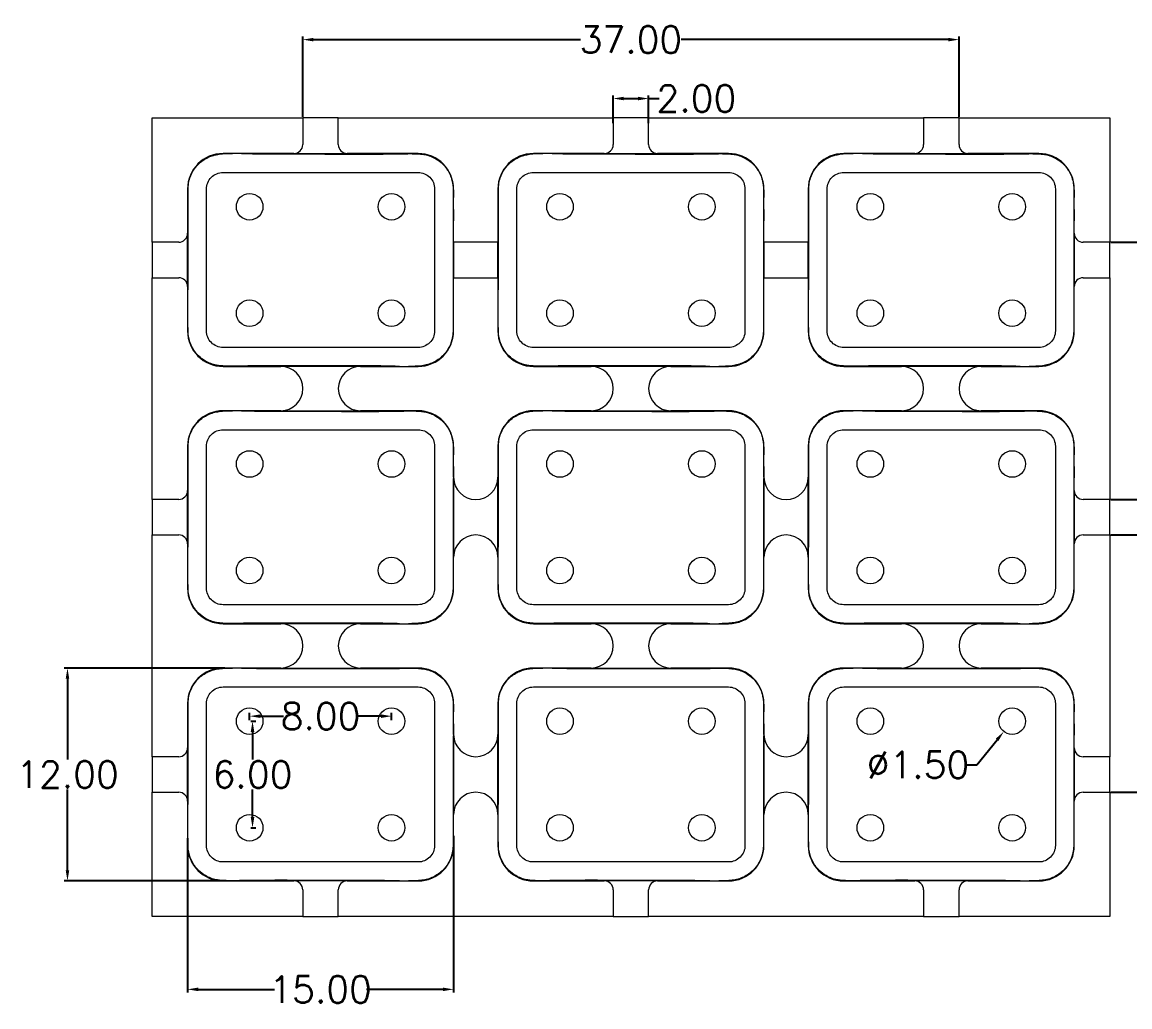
# Model space of a CAD drawing. Header units: inches. Extents: x 1430 to 4816, y 541 to 1061.
# Drawn here: x 4712.9 to 4775.4, y 673.7 to 729.2 of the extents above; entities that cross this region are included whole.
import ezdxf

# ---------------------------------------------------------------- set-up
doc = ezdxf.new("R2010")
doc.units = ezdxf.units.IN
doc.styles.get("Standard").update_dxf_attribs({"font": 'txt', "bigfont": 'gbcbig.shx'})
doc.dimstyles.new('2', dxfattribs={"dimtxt": 1.5, "dimasz": 0.6, "dimexe": 0.18, "dimexo": 0.0625, "dimgap": 0.09, "dimtad": 0, "dimtih": 1, "dimtoh": 1, "dimzin": 0, "dimdsep": 46, "dimtxsty": 'Standard', "dimcen": 0, "dimadec": 0, "dimazin": 2, "dimtfac": 1, "dimtofl": 0, "dimtmove": 0, "dimatfit": 3, "dimfxl": 1, "dimtolj": 1, "dimtzin": 0, "dimarcsym": 0})

# ---------------------------------------------------------------- blocks, each defined once
blk = doc.blocks.new('*D140')
at = {"color": 0, "lineweight": -2}
for p, q in [((4725.76, 689.862), (4725.76, 690.267)), ((4733.76, 689.862), (4733.76, 690.267)), ((4726.36, 690.087), (4727.67, 690.087)), ((4733.16, 690.087), (4731.85, 690.087))]:
    blk.add_line(p, q, dxfattribs=at)
at = {"color": 0}
for points in [[(4726.36, 690.187), (4726.36, 689.987), (4725.76, 690.087)], [(4733.16, 690.187), (4733.16, 689.987), (4733.76, 690.087)]]:
    blk.add_solid(points, dxfattribs=at)
at = {"layer": 'Defpoints', "color": 0}
for p in [(4725.76, 689.8), (4733.76, 690.087), (4733.76, 689.8)]:
    blk.add_point(p, dxfattribs=at)
at = {"color": 0, "insert": (4729.76, 690.087), "char_height": 1.5, "attachment_point": 5}
blk.add_mtext('\\A1;8.00', dxfattribs=at)
blk = doc.blocks.new('*D141')
at = {"color": 0, "lineweight": -2}
for p, q in [((4725.823, 689.8), (4726.103, 689.8)), ((4725.923, 689.2), (4725.923, 687.64)), ((4725.923, 684.4), (4725.923, 685.96)), ((4725.823, 683.8), (4726.103, 683.8))]:
    blk.add_line(p, q, dxfattribs=at)
at = {"color": 0}
for points in [[(4725.823, 689.2), (4726.023, 689.2), (4725.923, 689.8)], [(4725.823, 684.4), (4726.023, 684.4), (4725.923, 683.8)]]:
    blk.add_solid(points, dxfattribs=at)
at = {"layer": 'Defpoints', "color": 0}
for p in [(4725.76, 689.8), (4725.76, 683.8), (4725.923, 683.8)]:
    blk.add_point(p, dxfattribs=at)
at = {"color": 0, "insert": (4725.923, 686.8), "char_height": 1.5, "attachment_point": 5}
blk.add_mtext('\\A1;6.00', dxfattribs=at)
blk = doc.blocks.new('*D142')
at = {"color": 0, "lineweight": -2}
for p, q in [((4737.26, 683.342), (4737.26, 674.509)), ((4722.26, 683.215), (4722.26, 674.509)), ((4722.86, 674.689), (4727.17, 674.689)), ((4736.66, 674.689), (4732.35, 674.689))]:
    blk.add_line(p, q, dxfattribs=at)
at = {"color": 0}
for points in [[(4722.86, 674.789), (4722.86, 674.589), (4722.26, 674.689)], [(4736.66, 674.789), (4736.66, 674.589), (4737.26, 674.689)]]:
    blk.add_solid(points, dxfattribs=at)
at = {"layer": 'Defpoints', "color": 0}
for p in [(4737.26, 683.405), (4722.26, 683.278), (4737.26, 674.689)]:
    blk.add_point(p, dxfattribs=at)
at = {"color": 0, "insert": (4729.76, 674.689), "char_height": 1.5, "attachment_point": 5}
blk.add_mtext('\\A1;15.00', dxfattribs=at)
blk = doc.blocks.new('*D143')
at = {"color": 0, "lineweight": -2}
for p, q in [((4724.366, 692.8), (4715.308, 692.8)), ((4715.488, 692.2), (4715.488, 687.64)), ((4715.488, 681.4), (4715.488, 685.96)), ((4724.445, 680.8), (4715.308, 680.8))]:
    blk.add_line(p, q, dxfattribs=at)
at = {"color": 0}
for points in [[(4715.388, 692.2), (4715.588, 692.2), (4715.488, 692.8)], [(4715.388, 681.4), (4715.588, 681.4), (4715.488, 680.8)]]:
    blk.add_solid(points, dxfattribs=at)
at = {"layer": 'Defpoints', "color": 0}
for p in [(4715.488, 692.8), (4724.428, 692.8), (4724.508, 680.8)]:
    blk.add_point(p, dxfattribs=at)
at = {"color": 0, "insert": (4715.488, 686.8), "char_height": 1.5, "attachment_point": 5}
blk.add_mtext('\\A1;12.00', dxfattribs=at)
blk = doc.blocks.new('*D144')
at = {"color": 0, "lineweight": -2}
for p, q in [((4766.763, 687.346), (4767.908, 688.753)), ((4766.163, 687.346), (4766.763, 687.346))]:
    blk.add_line(p, q, dxfattribs=at)
at = {"color": 0}
blk.add_solid([(4767.831, 688.816), (4767.986, 688.69), (4768.287, 689.218)], dxfattribs=at)
at = {"layer": 'Defpoints', "color": 0}
for p in [(4769.234, 690.382), (4768.287, 689.218)]:
    blk.add_point(p, dxfattribs=at)
at = {"color": 0, "insert": (4763.448, 687.346), "char_height": 1.5, "attachment_point": 5}
blk.add_mtext('\\A1;∅1.50', dxfattribs=at)
blk = doc.blocks.new('*D145')
at = {"color": 0, "lineweight": -2}
for p, q in [((4728.76, 723.862), (4728.76, 728.397)), ((4765.76, 723.862), (4765.76, 728.397)), ((4729.36, 728.217), (4744.42, 728.217)), ((4765.16, 728.217), (4750.1, 728.217))]:
    blk.add_line(p, q, dxfattribs=at)
at = {"color": 0}
for points in [[(4729.36, 728.317), (4729.36, 728.117), (4728.76, 728.217)], [(4765.16, 728.317), (4765.16, 728.117), (4765.76, 728.217)]]:
    blk.add_solid(points, dxfattribs=at)
at = {"layer": 'Defpoints', "color": 0}
for p in [(4765.76, 728.217), (4728.76, 723.8), (4765.76, 723.8)]:
    blk.add_point(p, dxfattribs=at)
at = {"color": 0, "insert": (4747.26, 728.217), "char_height": 1.5, "attachment_point": 5}
blk.add_mtext('\\A1;37.00', dxfattribs=at)
blk = doc.blocks.new('*D146')
at = {"color": 0, "lineweight": -2}
for p, q in [((4746.26, 723.502), (4746.26, 725.077)), ((4746.86, 724.897), (4747.66, 724.897)), ((4748.26, 723.502), (4748.26, 725.077)), ((4748.26, 724.897), (4748.86, 724.897))]:
    blk.add_line(p, q, dxfattribs=at)
at = {"color": 0}
for points in [[(4746.86, 724.997), (4746.86, 724.797), (4746.26, 724.897)], [(4747.66, 724.997), (4747.66, 724.797), (4748.26, 724.897)]]:
    blk.add_solid(points, dxfattribs=at)
at = {"layer": 'Defpoints', "color": 0}
for p in [(4748.26, 724.897), (4746.26, 723.44), (4748.26, 723.44)]:
    blk.add_point(p, dxfattribs=at)
at = {"color": 0, "insert": (4750.95, 724.897), "char_height": 1.5, "attachment_point": 5}
blk.add_mtext('\\A1;2.00', dxfattribs=at)
blk = doc.blocks.new('*D147')
at = {"color": 0, "lineweight": -2}
for p, q in [((4774.323, 716.8), (4788.989, 716.8)), ((4788.809, 716.2), (4788.809, 702.14)), ((4788.809, 686.4), (4788.809, 700.46)), ((4774.323, 685.8), (4788.989, 685.8))]:
    blk.add_line(p, q, dxfattribs=at)
at = {"color": 0}
for points in [[(4788.709, 716.2), (4788.909, 716.2), (4788.809, 716.8)], [(4788.709, 686.4), (4788.909, 686.4), (4788.809, 685.8)]]:
    blk.add_solid(points, dxfattribs=at)
at = {"layer": 'Defpoints', "color": 0}
for p in [(4774.26, 716.8), (4774.26, 685.8), (4788.809, 685.8)]:
    blk.add_point(p, dxfattribs=at)
at = {"color": 0, "insert": (4788.809, 701.3), "char_height": 1.5, "attachment_point": 5}
blk.add_mtext('\\A1;31.00', dxfattribs=at)
blk = doc.blocks.new('*D148')
at = {"color": 0, "lineweight": -2}
for p, q in [((4777.109, 702.3), (4777.109, 704.07)), ((4777.109, 704.07), (4777.709, 704.07)), ((4774.323, 702.3), (4777.289, 702.3)), ((4777.109, 700.9), (4777.109, 701.7)), ((4774.323, 700.3), (4777.289, 700.3))]:
    blk.add_line(p, q, dxfattribs=at)
at = {"color": 0}
for points in [[(4777.009, 701.7), (4777.209, 701.7), (4777.109, 702.3)], [(4777.009, 700.9), (4777.209, 700.9), (4777.109, 700.3)]]:
    blk.add_solid(points, dxfattribs=at)
at = {"layer": 'Defpoints', "color": 0}
for p in [(4774.26, 702.3), (4777.109, 702.3), (4774.26, 700.3)]:
    blk.add_point(p, dxfattribs=at)
at = {"color": 0, "insert": (4779.799, 704.07), "char_height": 1.5, "attachment_point": 5}
blk.add_mtext('\\A1;2.00', dxfattribs=at)

msp = doc.modelspace()

# ---------------------------------------------------------------- linework, layer by layer
at = {"color": 7, "linetype": 'Continuous', "lineweight": 15}
for p, q in [((4720.26, 716.8), (4720.26, 723.8)), ((4720.26, 723.8), (4728.76, 723.8)), ((4728.76, 723.8), (4728.76, 722.3)), ((4730.76, 723.8), (4728.76, 723.8)), ((4730.76, 722.3), (4730.76, 723.8)), ((4730.76, 723.8), (4746.26, 723.8)), ((4746.26, 723.8), (4746.26, 722.3)), ((4748.26, 723.8), (4746.26, 723.8)), ((4748.26, 722.3), (4748.26, 723.8)), ((4748.26, 723.8), (4763.76, 723.8)), ((4763.76, 723.8), (4763.76, 722.3)), ((4765.76, 723.8), (4763.76, 723.8)), ((4765.76, 722.3), (4765.76, 723.8)), ((4765.76, 723.8), (4774.26, 723.8)), ((4774.26, 723.8), (4774.26, 716.8)), ((4728.26, 721.8), (4724.26, 721.8)), ((4728.26, 721.8), (4731.26, 721.8)), ((4735.26, 721.8), (4731.26, 721.8)), ((4745.76, 721.8), (4741.76, 721.8)), ((4745.76, 721.8), (4748.76, 721.8)), ((4752.76, 721.8), (4748.76, 721.8)), ((4763.26, 721.8), (4759.26, 721.8)), ((4763.26, 721.8), (4766.26, 721.8)), ((4770.26, 721.8), (4766.26, 721.8)), ((4724.26, 720.732), (4735.26, 720.732)), ((4741.76, 720.732), (4752.76, 720.732)), ((4759.26, 720.732), (4770.26, 720.732)), ((4722.26, 719.8), (4722.26, 717.3)), ((4723.328, 711.8), (4723.328, 719.8)), ((4736.192, 719.8), (4736.192, 711.8)), ((4737.26, 716.8), (4737.26, 719.8)), ((4739.76, 719.8), (4739.76, 716.8)), ((4740.828, 711.8), (4740.828, 719.8)), ((4753.692, 719.8), (4753.692, 711.8)), ((4754.76, 716.8), (4754.76, 719.8)), ((4757.26, 719.8), (4757.26, 716.8)), ((4758.328, 711.8), (4758.328, 719.8)), ((4771.192, 719.8), (4771.192, 711.8)), ((4772.26, 717.3), (4772.26, 719.8)), ((4722.26, 714.3), (4722.26, 717.3)), ((4772.26, 717.3), (4772.26, 714.3)), ((4721.76, 716.8), (4720.26, 716.8)), ((4720.26, 716.8), (4720.26, 714.8)), ((4739.76, 716.8), (4737.26, 716.8)), ((4737.26, 716.8), (4737.26, 714.8)), ((4739.76, 714.8), (4739.76, 716.8)), ((4757.26, 716.8), (4754.76, 716.8)), ((4754.76, 716.8), (4754.76, 714.8)), ((4757.26, 714.8), (4757.26, 716.8)), ((4774.26, 716.8), (4772.76, 716.8)), ((4774.26, 714.8), (4774.26, 716.8)), ((4720.26, 702.3), (4720.26, 714.8)), ((4720.26, 714.8), (4721.76, 714.8)), ((4737.26, 711.8), (4737.26, 714.8)), ((4737.26, 714.8), (4739.76, 714.8)), ((4739.76, 714.8), (4739.76, 711.8)), ((4754.76, 711.8), (4754.76, 714.8)), ((4754.76, 714.8), (4757.26, 714.8)), ((4757.26, 714.8), (4757.26, 711.8)), ((4772.76, 714.8), (4774.26, 714.8)), ((4774.26, 714.8), (4774.26, 702.3)), ((4722.26, 714.3), (4722.26, 711.8)), ((4772.26, 711.8), (4772.26, 714.3)), ((4735.26, 710.868), (4724.26, 710.868)), ((4752.76, 710.868), (4741.76, 710.868)), ((4770.26, 710.868), (4759.26, 710.868)), ((4724.26, 709.8), (4727.51, 709.8)), ((4732.01, 709.8), (4727.51, 709.8)), ((4732.01, 709.8), (4735.26, 709.8)), ((4741.76, 709.8), (4745.01, 709.8)), ((4749.51, 709.8), (4745.01, 709.8)), ((4749.51, 709.8), (4752.76, 709.8)), ((4759.26, 709.8), (4762.51, 709.8)), ((4767.01, 709.8), (4762.51, 709.8)), ((4767.01, 709.8), (4770.26, 709.8)), ((4727.51, 707.3), (4724.26, 707.3)), ((4727.51, 707.3), (4732.01, 707.3)), ((4735.26, 707.3), (4732.01, 707.3)), ((4745.01, 707.3), (4741.76, 707.3)), ((4745.01, 707.3), (4749.51, 707.3)), ((4752.76, 707.3), (4749.51, 707.3)), ((4762.51, 707.3), (4759.26, 707.3)), ((4762.51, 707.3), (4767.01, 707.3)), ((4770.26, 707.3), (4767.01, 707.3)), ((4724.26, 706.232), (4735.26, 706.232)), ((4741.76, 706.232), (4752.76, 706.232)), ((4759.26, 706.232), (4770.26, 706.232)), ((4722.26, 705.3), (4722.26, 702.8)), ((4723.328, 697.3), (4723.328, 705.3)), ((4736.192, 705.3), (4736.192, 697.3)), ((4737.26, 703.55), (4737.26, 705.3)), ((4739.76, 705.3), (4739.76, 703.55)), ((4740.828, 697.3), (4740.828, 705.3)), ((4753.692, 705.3), (4753.692, 697.3)), ((4754.76, 703.55), (4754.76, 705.3)), ((4757.26, 705.3), (4757.26, 703.55)), ((4758.328, 697.3), (4758.328, 705.3)), ((4771.192, 705.3), (4771.192, 697.3)), ((4772.26, 702.8), (4772.26, 705.3)), ((4737.26, 703.55), (4737.26, 699.05)), ((4739.76, 699.05), (4739.76, 703.55)), ((4754.76, 703.55), (4754.76, 699.05)), ((4757.26, 699.05), (4757.26, 703.55)), ((4722.26, 699.8), (4722.26, 702.8)), ((4772.26, 702.8), (4772.26, 699.8)), ((4721.76, 702.3), (4720.26, 702.3)), ((4720.26, 702.3), (4720.26, 700.3)), ((4774.26, 702.3), (4772.76, 702.3)), ((4774.26, 700.3), (4774.26, 702.3)), ((4720.26, 687.8), (4720.26, 700.3)), ((4720.26, 700.3), (4721.76, 700.3)), ((4772.76, 700.3), (4774.26, 700.3)), ((4774.26, 700.3), (4774.26, 687.8)), ((4722.26, 699.8), (4722.26, 697.3)), ((4772.26, 697.3), (4772.26, 699.8)), ((4737.26, 697.3), (4737.26, 699.05)), ((4739.76, 699.05), (4739.76, 697.3)), ((4754.76, 697.3), (4754.76, 699.05)), ((4757.26, 699.05), (4757.26, 697.3)), ((4735.26, 696.368), (4724.26, 696.368)), ((4752.76, 696.368), (4741.76, 696.368)), ((4770.26, 696.368), (4759.26, 696.368)), ((4724.26, 695.3), (4727.51, 695.3)), ((4732.01, 695.3), (4727.51, 695.3)), ((4732.01, 695.3), (4735.26, 695.3)), ((4741.76, 695.3), (4745.01, 695.3)), ((4749.51, 695.3), (4745.01, 695.3)), ((4749.51, 695.3), (4752.76, 695.3)), ((4759.26, 695.3), (4762.51, 695.3)), ((4767.01, 695.3), (4762.51, 695.3)), ((4767.01, 695.3), (4770.26, 695.3)), ((4727.51, 692.8), (4724.26, 692.8)), ((4727.51, 692.8), (4732.01, 692.8)), ((4735.26, 692.8), (4732.01, 692.8)), ((4745.01, 692.8), (4741.76, 692.8)), ((4745.01, 692.8), (4749.51, 692.8)), ((4752.76, 692.8), (4749.51, 692.8)), ((4762.51, 692.8), (4759.26, 692.8)), ((4762.51, 692.8), (4767.01, 692.8)), ((4770.26, 692.8), (4767.01, 692.8)), ((4724.26, 691.732), (4735.26, 691.732)), ((4741.76, 691.732), (4752.76, 691.732)), ((4759.26, 691.732), (4770.26, 691.732)), ((4722.26, 690.8), (4722.26, 688.3)), ((4723.328, 682.8), (4723.328, 690.8)), ((4736.192, 690.8), (4736.192, 682.8)), ((4737.26, 689.05), (4737.26, 690.8)), ((4739.76, 690.8), (4739.76, 689.05)), ((4740.828, 682.8), (4740.828, 690.8)), ((4753.692, 690.8), (4753.692, 682.8)), ((4754.76, 689.05), (4754.76, 690.8)), ((4757.26, 690.8), (4757.26, 689.05)), ((4758.328, 682.8), (4758.328, 690.8)), ((4771.192, 690.8), (4771.192, 682.8)), ((4772.26, 688.3), (4772.26, 690.8)), ((4737.26, 689.05), (4737.26, 684.55)), ((4739.76, 684.55), (4739.76, 689.05)), ((4754.76, 689.05), (4754.76, 684.55)), ((4757.26, 684.55), (4757.26, 689.05)), ((4721.76, 687.8), (4720.26, 687.8)), ((4720.26, 687.8), (4720.26, 685.8)), ((4722.26, 685.3), (4722.26, 688.3)), ((4772.26, 688.3), (4772.26, 685.3)), ((4774.26, 687.8), (4772.76, 687.8)), ((4774.26, 685.8), (4774.26, 687.8)), ((4720.26, 678.8), (4720.26, 685.8)), ((4720.26, 685.8), (4721.76, 685.8)), ((4722.26, 685.3), (4722.26, 682.8)), ((4772.26, 682.8), (4772.26, 685.3)), ((4772.76, 685.8), (4774.26, 685.8)), ((4774.26, 685.8), (4774.26, 678.8)), ((4737.26, 682.8), (4737.26, 684.55)), ((4739.76, 684.55), (4739.76, 682.8)), ((4754.76, 682.8), (4754.76, 684.55)), ((4757.26, 684.55), (4757.26, 682.8)), ((4735.26, 681.868), (4724.26, 681.868)), ((4752.76, 681.868), (4741.76, 681.868)), ((4770.26, 681.868), (4759.26, 681.868)), ((4724.26, 680.8), (4728.26, 680.8)), ((4731.26, 680.8), (4728.26, 680.8)), ((4728.76, 680.3), (4728.76, 678.8)), ((4730.76, 678.8), (4730.76, 680.3)), ((4731.26, 680.8), (4735.26, 680.8)), ((4741.76, 680.8), (4745.76, 680.8)), ((4748.76, 680.8), (4745.76, 680.8)), ((4746.26, 680.3), (4746.26, 678.8)), ((4748.26, 678.8), (4748.26, 680.3)), ((4748.76, 680.8), (4752.76, 680.8)), ((4759.26, 680.8), (4763.26, 680.8)), ((4766.26, 680.8), (4763.26, 680.8)), ((4763.76, 680.3), (4763.76, 678.8)), ((4765.76, 678.8), (4765.76, 680.3)), ((4766.26, 680.8), (4770.26, 680.8)), ((4728.76, 678.8), (4720.26, 678.8)), ((4728.76, 678.8), (4730.76, 678.8)), ((4746.26, 678.8), (4730.76, 678.8)), ((4746.26, 678.8), (4748.26, 678.8)), ((4763.76, 678.8), (4748.26, 678.8)), ((4763.76, 678.8), (4765.76, 678.8)), ((4774.26, 678.8), (4765.76, 678.8))]:
    msp.add_line(p, q, dxfattribs=at)
for centre in [(4725.76, 718.8), (4733.76, 718.8), (4743.26, 718.8), (4751.26, 718.8), (4760.76, 718.8), (4768.76, 718.8), (4725.76, 712.8), (4733.76, 712.8), (4743.26, 712.8), (4751.26, 712.8), (4760.76, 712.8), (4768.76, 712.8), (4725.76, 704.3), (4733.76, 704.3), (4743.26, 704.3), (4751.26, 704.3), (4760.76, 704.3), (4768.76, 704.3), (4725.76, 698.3), (4733.76, 698.3), (4743.26, 698.3), (4751.26, 698.3), (4760.76, 698.3), (4768.76, 698.3), (4725.76, 689.8), (4733.76, 689.8), (4743.26, 689.8), (4751.26, 689.8), (4760.76, 689.8), (4768.76, 689.8), (4725.76, 683.8), (4733.76, 683.8), (4743.26, 683.8), (4751.26, 683.8), (4760.76, 683.8), (4768.76, 683.8)]:
    msp.add_circle(centre, 0.75, dxfattribs=at)
for centre, radius, start, end in [((4728.26, 722.3), 0.5, 270, 0), ((4731.26, 722.3), 0.5, 180, 270), ((4745.76, 722.3), 0.5, 270, 0), ((4748.76, 722.3), 0.5, 180, 270), ((4763.26, 722.3), 0.5, 270, 0), ((4766.26, 722.3), 0.5, 180, 270), ((4724.26, 719.8), 2, 90, 180), ((4735.26, 719.8), 2, 0, 90), ((4741.76, 719.8), 2, 90, 180), ((4752.76, 719.8), 2, 0, 90), ((4759.26, 719.8), 2, 90, 180), ((4770.26, 719.8), 2, 0, 90), ((4721.76, 717.3), 0.5, 270, 0), ((4772.76, 717.3), 0.5, 180, 270), ((4721.76, 714.3), 0.5, 0, 90), ((4772.76, 714.3), 0.5, 90, 180), ((4724.26, 711.8), 2, 180, 270), ((4735.26, 711.8), 2, 270, 0), ((4741.76, 711.8), 2, 180, 270), ((4752.76, 711.8), 2, 270, 0), ((4759.26, 711.8), 2, 180, 270), ((4770.26, 711.8), 2, 270, 0), ((4727.51, 708.55), 1.25, 0, 90), ((4732.01, 708.55), 1.25, 90, 180), ((4745.01, 708.55), 1.25, 0, 90), ((4749.51, 708.55), 1.25, 90, 180), ((4762.51, 708.55), 1.25, 0, 90), ((4767.01, 708.55), 1.25, 90, 180), ((4727.51, 708.55), 1.25, 270, 0), ((4732.01, 708.55), 1.25, 180, 270), ((4745.01, 708.55), 1.25, 270, 0), ((4749.51, 708.55), 1.25, 180, 270), ((4762.51, 708.55), 1.25, 270, 0), ((4767.01, 708.55), 1.25, 180, 270), ((4724.26, 705.3), 2, 90, 180), ((4735.26, 705.3), 2, 0, 90), ((4741.76, 705.3), 2, 90, 180), ((4752.76, 705.3), 2, 0, 90), ((4759.26, 705.3), 2, 90, 180), ((4770.26, 705.3), 2, 0, 90), ((4738.51, 703.55), 1.25, 180, 270), ((4738.51, 703.55), 1.25, 270, 0), ((4756.01, 703.55), 1.25, 180, 270), ((4756.01, 703.55), 1.25, 270, 0), ((4721.76, 702.8), 0.5, 270, 0), ((4772.76, 702.8), 0.5, 180, 270), ((4721.76, 699.8), 0.5, 0, 90), ((4738.51, 699.05), 1.25, 90, 180), ((4738.51, 699.05), 1.25, 0, 90), ((4756.01, 699.05), 1.25, 90, 180), ((4756.01, 699.05), 1.25, 0, 90), ((4772.76, 699.8), 0.5, 90, 180), ((4724.26, 697.3), 2, 180, 270), ((4735.26, 697.3), 2, 270, 0), ((4741.76, 697.3), 2, 180, 270), ((4752.76, 697.3), 2, 270, 0), ((4759.26, 697.3), 2, 180, 270), ((4770.26, 697.3), 2, 270, 0), ((4727.51, 694.05), 1.25, 0, 90), ((4732.01, 694.05), 1.25, 90, 180), ((4745.01, 694.05), 1.25, 0, 90), ((4749.51, 694.05), 1.25, 90, 180), ((4762.51, 694.05), 1.25, 0, 90), ((4767.01, 694.05), 1.25, 90, 180), ((4727.51, 694.05), 1.25, 270, 0), ((4732.01, 694.05), 1.25, 180, 270), ((4745.01, 694.05), 1.25, 270, 0), ((4749.51, 694.05), 1.25, 180, 270), ((4762.51, 694.05), 1.25, 270, 0), ((4767.01, 694.05), 1.25, 180, 270), ((4724.26, 690.8), 2, 90, 180), ((4735.26, 690.8), 2, 0, 90), ((4741.76, 690.8), 2, 90, 180), ((4752.76, 690.8), 2, 0, 90), ((4759.26, 690.8), 2, 90, 180), ((4770.26, 690.8), 2, 0, 90), ((4738.51, 689.05), 1.25, 180, 270), ((4738.51, 689.05), 1.25, 270, 0), ((4756.01, 689.05), 1.25, 180, 270), ((4756.01, 689.05), 1.25, 270, 0), ((4721.76, 688.3), 0.5, 270, 0), ((4772.76, 688.3), 0.5, 180, 270), ((4721.76, 685.3), 0.5, 0, 90), ((4738.51, 684.55), 1.25, 90, 180), ((4738.51, 684.55), 1.25, 0, 90), ((4756.01, 684.55), 1.25, 90, 180), ((4756.01, 684.55), 1.25, 0, 90), ((4772.76, 685.3), 0.5, 90, 180), ((4724.26, 682.8), 2, 180, 270), ((4735.26, 682.8), 2, 270, 0), ((4741.76, 682.8), 2, 180, 270), ((4752.76, 682.8), 2, 270, 0), ((4759.26, 682.8), 2, 180, 270), ((4770.26, 682.8), 2, 270, 0), ((4728.26, 680.3), 0.5, 0, 90), ((4731.26, 680.3), 0.5, 90, 180), ((4745.76, 680.3), 0.5, 0, 90), ((4748.76, 680.3), 0.5, 90, 180), ((4763.26, 680.3), 0.5, 0, 90), ((4766.26, 680.3), 0.5, 90, 180)]:
    msp.add_arc(centre, radius, start, end, dxfattribs=at)
for points, knots in [([(4722.387, 711.185), (4722.358, 711.292), (4722.299, 711.507), (4722.259, 712.657), (4722.293, 714.084), (4722.285, 716.657), (4722.288, 718.429), (4722.289, 719.933), (4722.349, 720.361), (4722.537, 720.805), (4722.821, 721.171), (4723.122, 721.421), (4723.408, 721.588), (4723.718, 721.705), (4724.184, 721.791), (4724.546, 721.796), (4724.798, 721.8)], [0, 0, 0, 0, 0.027082, 0.0542, 0.280593, 0.377386, 0.683835, 0.714726, 0.745454, 0.789183, 0.83092, 0.857724, 0.884529, 0.911529, 0.938529, 1, 1, 1, 1]), ([(4725.31, 721.8), (4725.479, 721.797), (4725.942, 721.79), (4726.423, 721.772), (4727.738, 721.772), (4730.009, 721.777), (4732.577, 721.754), (4734.454, 721.786), (4735.162, 721.797), (4735.664, 721.738), (4735.957, 721.653), (4736.307, 721.488), (4736.617, 721.252), (4736.866, 720.959), (4737.037, 720.676), (4737.158, 720.367), (4737.249, 719.914), (4737.256, 719.563), (4737.26, 719.322)], [0, 0, 0, 0, 0.037311, 0.102895, 0.106749, 0.329111, 0.606811, 0.676285, 0.745682, 0.763617, 0.788245, 0.812871, 0.849277, 0.873567, 0.897858, 0.922304, 0.946752, 1, 1, 1, 1]), ([(4739.887, 711.185), (4739.858, 711.292), (4739.799, 711.507), (4739.759, 712.657), (4739.793, 714.084), (4739.785, 716.657), (4739.788, 718.429), (4739.789, 719.933), (4739.849, 720.361), (4740.037, 720.805), (4740.321, 721.171), (4740.622, 721.421), (4740.908, 721.588), (4741.218, 721.705), (4741.684, 721.791), (4742.046, 721.796), (4742.298, 721.8)], [0, 0, 0, 0, 0.027082, 0.0542, 0.280593, 0.377386, 0.683835, 0.714726, 0.745454, 0.789183, 0.83092, 0.857724, 0.884529, 0.911529, 0.938529, 1, 1, 1, 1]), ([(4742.81, 721.8), (4742.979, 721.797), (4743.442, 721.79), (4743.923, 721.772), (4745.238, 721.772), (4747.509, 721.777), (4750.077, 721.754), (4751.954, 721.786), (4752.662, 721.797), (4753.164, 721.738), (4753.457, 721.653), (4753.807, 721.488), (4754.117, 721.252), (4754.366, 720.959), (4754.537, 720.676), (4754.658, 720.367), (4754.749, 719.914), (4754.756, 719.563), (4754.76, 719.322)], [0, 0, 0, 0, 0.037311, 0.102895, 0.106749, 0.329111, 0.606811, 0.676285, 0.745682, 0.763617, 0.788245, 0.812871, 0.849277, 0.873567, 0.897858, 0.922304, 0.946752, 1, 1, 1, 1]), ([(4757.387, 711.185), (4757.358, 711.292), (4757.299, 711.507), (4757.259, 712.657), (4757.293, 714.084), (4757.285, 716.657), (4757.288, 718.429), (4757.289, 719.933), (4757.349, 720.361), (4757.537, 720.805), (4757.821, 721.171), (4758.122, 721.421), (4758.408, 721.588), (4758.718, 721.705), (4759.184, 721.791), (4759.546, 721.796), (4759.798, 721.8)], [0, 0, 0, 0, 0.0270818, 0.0541999, 0.280593, 0.3773861, 0.6838348, 0.7147261, 0.7454536, 0.789183, 0.8309196, 0.8577241, 0.8845294, 0.9115288, 0.9385291, 1, 1, 1, 1]), ([(4760.31, 721.8), (4760.479, 721.797), (4760.942, 721.79), (4761.423, 721.772), (4762.738, 721.772), (4765.009, 721.777), (4767.577, 721.754), (4769.454, 721.786), (4770.162, 721.797), (4770.664, 721.738), (4770.957, 721.653), (4771.307, 721.488), (4771.617, 721.252), (4771.866, 720.959), (4772.037, 720.676), (4772.158, 720.367), (4772.249, 719.914), (4772.256, 719.563), (4772.26, 719.322)], [0, 0, 0, 0, 0.037311, 0.102895, 0.106749, 0.329111, 0.606811, 0.676285, 0.745682, 0.763617, 0.788245, 0.812871, 0.849277, 0.873567, 0.897858, 0.922304, 0.946752, 1, 1, 1, 1]), ([(4723.328, 719.8), (4723.328, 720.042), (4723.427, 720.285), (4723.688, 720.546), (4723.791, 720.614), (4724.017, 720.707), (4724.138, 720.732), (4724.26, 720.732)], [0, 0, 0, 0, 0.5, 0.5, 0.75, 0.75, 1, 1, 1, 1]), ([(4735.26, 720.732), (4735.503, 720.732), (4735.745, 720.633), (4736.006, 720.372), (4736.074, 720.269), (4736.167, 720.044), (4736.192, 719.922), (4736.192, 719.8)], [0, 0, 0, 0, 0.5, 0.5, 0.75, 0.75, 1, 1, 1, 1]), ([(4740.828, 719.8), (4740.828, 720.042), (4740.927, 720.285), (4741.188, 720.546), (4741.291, 720.614), (4741.517, 720.707), (4741.638, 720.732), (4741.76, 720.732)], [0, 0, 0, 0, 0.5, 0.5, 0.75, 0.75, 1, 1, 1, 1]), ([(4752.76, 720.732), (4753.003, 720.732), (4753.245, 720.633), (4753.506, 720.372), (4753.574, 720.269), (4753.667, 720.044), (4753.692, 719.922), (4753.692, 719.8)], [0, 0, 0, 0, 0.5, 0.5, 0.75, 0.75, 1, 1, 1, 1]), ([(4758.328, 719.8), (4758.328, 720.042), (4758.427, 720.285), (4758.688, 720.546), (4758.791, 720.614), (4759.017, 720.707), (4759.138, 720.732), (4759.26, 720.732)], [0, 0, 0, 0, 0.5, 0.5, 0.75, 0.75, 1, 1, 1, 1]), ([(4770.26, 720.732), (4770.503, 720.732), (4770.745, 720.633), (4771.006, 720.372), (4771.074, 720.269), (4771.167, 720.044), (4771.192, 719.922), (4771.192, 719.8)], [0, 0, 0, 0, 0.5, 0.5, 0.75, 0.75, 1, 1, 1, 1]), ([(4737.26, 718.652), (4737.258, 718.525), (4737.251, 718.102), (4737.23, 717.547), (4737.234, 716.723), (4737.23, 714.943), (4737.233, 713.171), (4737.232, 711.667), (4737.172, 711.238), (4736.983, 710.795), (4736.699, 710.429), (4736.398, 710.179), (4736.113, 710.012), (4735.802, 709.894), (4735.337, 709.809), (4734.975, 709.803), (4734.723, 709.8)], [0, 0, 0, 0, 0.036367, 0.121046, 0.159004, 0.272156, 0.630399, 0.666511, 0.702432, 0.753552, 0.802343, 0.833678, 0.865013, 0.896576, 0.92814, 1, 1, 1, 1]), ([(4754.76, 718.652), (4754.758, 718.525), (4754.751, 718.102), (4754.73, 717.547), (4754.734, 716.723), (4754.73, 714.943), (4754.733, 713.171), (4754.732, 711.667), (4754.672, 711.238), (4754.483, 710.795), (4754.199, 710.429), (4753.898, 710.179), (4753.613, 710.012), (4753.302, 709.894), (4752.837, 709.809), (4752.475, 709.803), (4752.223, 709.8)], [0, 0, 0, 0, 0.036367, 0.121046, 0.159004, 0.272156, 0.630399, 0.666511, 0.702432, 0.753552, 0.802343, 0.833678, 0.865013, 0.896576, 0.92814, 1, 1, 1, 1]), ([(4772.26, 718.652), (4772.258, 718.525), (4772.251, 718.102), (4772.23, 717.547), (4772.234, 716.723), (4772.23, 714.943), (4772.233, 713.171), (4772.232, 711.667), (4772.172, 711.238), (4771.983, 710.795), (4771.699, 710.429), (4771.398, 710.179), (4771.113, 710.012), (4770.802, 709.894), (4770.337, 709.809), (4769.975, 709.803), (4769.723, 709.8)], [0, 0, 0, 0, 0.0363665, 0.1210463, 0.1590039, 0.2721563, 0.6303987, 0.6665111, 0.702432, 0.7535523, 0.8023428, 0.8336776, 0.8650134, 0.896576, 0.9281398, 1, 1, 1, 1]), ([(4724.26, 710.868), (4724.018, 710.868), (4723.775, 710.967), (4723.514, 711.228), (4723.446, 711.33), (4723.353, 711.556), (4723.328, 711.677), (4723.328, 711.8)], [0, 0, 0, 0, 0.5, 0.5, 0.75, 0.75, 1, 1, 1, 1]), ([(4736.192, 711.8), (4736.192, 711.557), (4736.094, 711.315), (4735.832, 711.054), (4735.73, 710.986), (4735.504, 710.893), (4735.383, 710.868), (4735.26, 710.868)], [0, 0, 0, 0, 0.5, 0.5, 0.75, 0.75, 1, 1, 1, 1]), ([(4741.76, 710.868), (4741.518, 710.868), (4741.275, 710.967), (4741.014, 711.228), (4740.946, 711.33), (4740.853, 711.556), (4740.828, 711.677), (4740.828, 711.8)], [0, 0, 0, 0, 0.5, 0.5, 0.75, 0.75, 1, 1, 1, 1]), ([(4753.692, 711.8), (4753.692, 711.557), (4753.594, 711.315), (4753.332, 711.054), (4753.23, 710.986), (4753.004, 710.893), (4752.883, 710.868), (4752.76, 710.868)], [0, 0, 0, 0, 0.5, 0.5, 0.75, 0.75, 1, 1, 1, 1]), ([(4759.26, 710.868), (4759.018, 710.868), (4758.775, 710.967), (4758.514, 711.228), (4758.446, 711.33), (4758.353, 711.556), (4758.328, 711.677), (4758.328, 711.8)], [0, 0, 0, 0, 0.5, 0.5, 0.75, 0.75, 1, 1, 1, 1]), ([(4771.192, 711.8), (4771.192, 711.557), (4771.094, 711.315), (4770.832, 711.054), (4770.73, 710.986), (4770.504, 710.893), (4770.383, 710.868), (4770.26, 710.868)], [0, 0, 0, 0, 0.5, 0.5, 0.75, 0.75, 1, 1, 1, 1]), ([(4734.21, 709.8), (4734.042, 709.802), (4733.578, 709.81), (4733.097, 709.828), (4731.782, 709.827), (4729.511, 709.822), (4726.943, 709.845), (4725.067, 709.814), (4724.359, 709.803), (4723.856, 709.862), (4723.564, 709.946), (4723.213, 710.112), (4722.904, 710.348), (4722.655, 710.641), (4722.491, 710.908), (4722.42, 711.098), (4722.387, 711.185)], [0, 0, 0, 0, 0.040624, 0.112031, 0.116227, 0.358333, 0.66069, 0.736333, 0.811892, 0.831419, 0.858235, 0.885047, 0.924686, 0.951133, 0.97758, 1, 1, 1, 1]), ([(4751.71, 709.8), (4751.542, 709.802), (4751.078, 709.81), (4750.597, 709.828), (4749.282, 709.827), (4747.011, 709.822), (4744.443, 709.845), (4742.567, 709.814), (4741.859, 709.803), (4741.356, 709.862), (4741.064, 709.946), (4740.713, 710.112), (4740.404, 710.348), (4740.155, 710.641), (4739.991, 710.908), (4739.92, 711.098), (4739.887, 711.185)], [0, 0, 0, 0, 0.040624, 0.112031, 0.116227, 0.358333, 0.66069, 0.736333, 0.811892, 0.831419, 0.858235, 0.885047, 0.924686, 0.951133, 0.97758, 1, 1, 1, 1]), ([(4769.21, 709.8), (4769.042, 709.802), (4768.578, 709.81), (4768.097, 709.828), (4766.782, 709.827), (4764.511, 709.822), (4761.943, 709.845), (4760.067, 709.814), (4759.359, 709.803), (4758.856, 709.862), (4758.564, 709.946), (4758.213, 710.112), (4757.904, 710.348), (4757.655, 710.641), (4757.491, 710.908), (4757.42, 711.098), (4757.387, 711.185)], [0, 0, 0, 0, 0.0406237, 0.1120313, 0.1162272, 0.3583333, 0.6606905, 0.7363328, 0.8118919, 0.8314192, 0.8582346, 0.8850474, 0.9246856, 0.9511327, 0.9775803, 1, 1, 1, 1]), ([(4722.387, 696.685), (4722.358, 696.792), (4722.299, 697.007), (4722.259, 698.157), (4722.293, 699.584), (4722.285, 702.157), (4722.288, 703.929), (4722.289, 705.433), (4722.349, 705.861), (4722.537, 706.305), (4722.821, 706.671), (4723.122, 706.921), (4723.408, 707.088), (4723.718, 707.205), (4724.184, 707.291), (4724.546, 707.296), (4724.798, 707.3)], [0, 0, 0, 0, 0.0270818, 0.0541999, 0.280593, 0.3773861, 0.6838348, 0.7147261, 0.7454536, 0.789183, 0.8309196, 0.8577241, 0.8845294, 0.9115288, 0.9385291, 1, 1, 1, 1]), ([(4725.31, 707.3), (4725.479, 707.297), (4725.942, 707.29), (4726.423, 707.272), (4727.738, 707.272), (4730.009, 707.277), (4732.577, 707.254), (4734.454, 707.286), (4735.162, 707.297), (4735.664, 707.238), (4735.957, 707.153), (4736.307, 706.988), (4736.617, 706.752), (4736.866, 706.459), (4737.037, 706.176), (4737.158, 705.867), (4737.249, 705.414), (4737.256, 705.063), (4737.26, 704.822)], [0, 0, 0, 0, 0.037311, 0.102895, 0.106749, 0.329111, 0.606811, 0.676285, 0.745682, 0.763617, 0.788245, 0.812871, 0.849277, 0.873567, 0.897858, 0.922304, 0.946752, 1, 1, 1, 1]), ([(4739.887, 696.685), (4739.858, 696.792), (4739.799, 697.007), (4739.759, 698.157), (4739.793, 699.584), (4739.785, 702.157), (4739.788, 703.929), (4739.789, 705.433), (4739.849, 705.861), (4740.037, 706.305), (4740.321, 706.671), (4740.622, 706.921), (4740.908, 707.088), (4741.218, 707.205), (4741.684, 707.291), (4742.046, 707.296), (4742.298, 707.3)], [0, 0, 0, 0, 0.027082, 0.0542, 0.280593, 0.377386, 0.683835, 0.714726, 0.745454, 0.789183, 0.83092, 0.857724, 0.884529, 0.911529, 0.938529, 1, 1, 1, 1]), ([(4742.81, 707.3), (4742.979, 707.297), (4743.442, 707.29), (4743.923, 707.272), (4745.238, 707.272), (4747.509, 707.277), (4750.077, 707.254), (4751.954, 707.286), (4752.662, 707.297), (4753.164, 707.238), (4753.457, 707.153), (4753.807, 706.988), (4754.117, 706.752), (4754.366, 706.459), (4754.537, 706.176), (4754.658, 705.867), (4754.749, 705.414), (4754.756, 705.063), (4754.76, 704.822)], [0, 0, 0, 0, 0.037311, 0.102895, 0.106749, 0.329111, 0.606811, 0.676285, 0.745682, 0.763617, 0.788245, 0.812871, 0.849277, 0.873567, 0.897858, 0.922304, 0.946752, 1, 1, 1, 1]), ([(4757.387, 696.685), (4757.358, 696.792), (4757.299, 697.007), (4757.259, 698.157), (4757.293, 699.584), (4757.285, 702.157), (4757.288, 703.929), (4757.289, 705.433), (4757.349, 705.861), (4757.537, 706.305), (4757.821, 706.671), (4758.122, 706.921), (4758.408, 707.088), (4758.718, 707.205), (4759.184, 707.291), (4759.546, 707.296), (4759.798, 707.3)], [0, 0, 0, 0, 0.027082, 0.0542, 0.280593, 0.377386, 0.683835, 0.714726, 0.745454, 0.789183, 0.83092, 0.857724, 0.884529, 0.911529, 0.938529, 1, 1, 1, 1]), ([(4760.31, 707.3), (4760.479, 707.297), (4760.942, 707.29), (4761.423, 707.272), (4762.738, 707.272), (4765.009, 707.277), (4767.577, 707.254), (4769.454, 707.286), (4770.162, 707.297), (4770.664, 707.238), (4770.957, 707.153), (4771.307, 706.988), (4771.617, 706.752), (4771.866, 706.459), (4772.037, 706.176), (4772.158, 705.867), (4772.249, 705.414), (4772.256, 705.063), (4772.26, 704.822)], [0, 0, 0, 0, 0.037311, 0.102895, 0.106749, 0.329111, 0.606811, 0.676285, 0.745682, 0.763617, 0.788245, 0.812871, 0.849277, 0.873567, 0.897858, 0.922304, 0.946752, 1, 1, 1, 1]), ([(4723.328, 705.3), (4723.328, 705.542), (4723.427, 705.785), (4723.688, 706.046), (4723.791, 706.114), (4724.017, 706.207), (4724.138, 706.232), (4724.26, 706.232)], [0, 0, 0, 0, 0.5, 0.5, 0.75, 0.75, 1, 1, 1, 1]), ([(4735.26, 706.232), (4735.503, 706.232), (4735.745, 706.133), (4736.006, 705.872), (4736.074, 705.769), (4736.167, 705.544), (4736.192, 705.422), (4736.192, 705.3)], [0, 0, 0, 0, 0.5, 0.5, 0.75, 0.75, 1, 1, 1, 1]), ([(4740.828, 705.3), (4740.828, 705.542), (4740.927, 705.785), (4741.188, 706.046), (4741.291, 706.114), (4741.517, 706.207), (4741.638, 706.232), (4741.76, 706.232)], [0, 0, 0, 0, 0.5, 0.5, 0.75, 0.75, 1, 1, 1, 1]), ([(4752.76, 706.232), (4753.003, 706.232), (4753.245, 706.133), (4753.506, 705.872), (4753.574, 705.769), (4753.667, 705.544), (4753.692, 705.422), (4753.692, 705.3)], [0, 0, 0, 0, 0.5, 0.5, 0.75, 0.75, 1, 1, 1, 1]), ([(4758.328, 705.3), (4758.328, 705.542), (4758.427, 705.785), (4758.688, 706.046), (4758.791, 706.114), (4759.017, 706.207), (4759.138, 706.232), (4759.26, 706.232)], [0, 0, 0, 0, 0.5, 0.5, 0.75, 0.75, 1, 1, 1, 1]), ([(4770.26, 706.232), (4770.503, 706.232), (4770.745, 706.133), (4771.006, 705.872), (4771.074, 705.769), (4771.167, 705.544), (4771.192, 705.422), (4771.192, 705.3)], [0, 0, 0, 0, 0.5, 0.5, 0.75, 0.75, 1, 1, 1, 1]), ([(4737.26, 704.152), (4737.258, 704.025), (4737.251, 703.602), (4737.23, 703.047), (4737.234, 702.223), (4737.23, 700.443), (4737.233, 698.671), (4737.232, 697.167), (4737.172, 696.738), (4736.983, 696.295), (4736.699, 695.929), (4736.398, 695.679), (4736.113, 695.512), (4735.802, 695.394), (4735.337, 695.309), (4734.975, 695.303), (4734.723, 695.3)], [0, 0, 0, 0, 0.0363665, 0.1210463, 0.1590039, 0.2721563, 0.6303987, 0.6665111, 0.702432, 0.7535523, 0.8023428, 0.8336776, 0.8650134, 0.896576, 0.9281398, 1, 1, 1, 1]), ([(4754.76, 704.152), (4754.758, 704.025), (4754.751, 703.602), (4754.73, 703.047), (4754.734, 702.223), (4754.73, 700.443), (4754.733, 698.671), (4754.732, 697.167), (4754.672, 696.738), (4754.483, 696.295), (4754.199, 695.929), (4753.898, 695.679), (4753.613, 695.512), (4753.302, 695.394), (4752.837, 695.309), (4752.475, 695.303), (4752.223, 695.3)], [0, 0, 0, 0, 0.036367, 0.121046, 0.159004, 0.272156, 0.630399, 0.666511, 0.702432, 0.753552, 0.802343, 0.833678, 0.865013, 0.896576, 0.92814, 1, 1, 1, 1]), ([(4772.26, 704.152), (4772.258, 704.025), (4772.251, 703.602), (4772.23, 703.047), (4772.234, 702.223), (4772.23, 700.443), (4772.233, 698.671), (4772.232, 697.167), (4772.172, 696.738), (4771.983, 696.295), (4771.699, 695.929), (4771.398, 695.679), (4771.113, 695.512), (4770.802, 695.394), (4770.337, 695.309), (4769.975, 695.303), (4769.723, 695.3)], [0, 0, 0, 0, 0.036367, 0.121046, 0.159004, 0.272156, 0.630399, 0.666511, 0.702432, 0.753552, 0.802343, 0.833678, 0.865013, 0.896576, 0.92814, 1, 1, 1, 1]), ([(4724.26, 696.368), (4724.018, 696.368), (4723.775, 696.467), (4723.514, 696.728), (4723.446, 696.83), (4723.353, 697.056), (4723.328, 697.177), (4723.328, 697.3)], [0, 0, 0, 0, 0.5, 0.5, 0.75, 0.75, 1, 1, 1, 1]), ([(4736.192, 697.3), (4736.192, 697.057), (4736.094, 696.815), (4735.832, 696.554), (4735.73, 696.486), (4735.504, 696.393), (4735.383, 696.368), (4735.26, 696.368)], [0, 0, 0, 0, 0.5, 0.5, 0.75, 0.75, 1, 1, 1, 1]), ([(4741.76, 696.368), (4741.518, 696.368), (4741.275, 696.467), (4741.014, 696.728), (4740.946, 696.83), (4740.853, 697.056), (4740.828, 697.177), (4740.828, 697.3)], [0, 0, 0, 0, 0.5, 0.5, 0.75, 0.75, 1, 1, 1, 1]), ([(4753.692, 697.3), (4753.692, 697.057), (4753.594, 696.815), (4753.332, 696.554), (4753.23, 696.486), (4753.004, 696.393), (4752.883, 696.368), (4752.76, 696.368)], [0, 0, 0, 0, 0.5, 0.5, 0.75, 0.75, 1, 1, 1, 1]), ([(4759.26, 696.368), (4759.018, 696.368), (4758.775, 696.467), (4758.514, 696.728), (4758.446, 696.83), (4758.353, 697.056), (4758.328, 697.177), (4758.328, 697.3)], [0, 0, 0, 0, 0.5, 0.5, 0.75, 0.75, 1, 1, 1, 1]), ([(4771.192, 697.3), (4771.192, 697.057), (4771.094, 696.815), (4770.832, 696.554), (4770.73, 696.486), (4770.504, 696.393), (4770.383, 696.368), (4770.26, 696.368)], [0, 0, 0, 0, 0.5, 0.5, 0.75, 0.75, 1, 1, 1, 1]), ([(4734.21, 695.3), (4734.042, 695.302), (4733.578, 695.31), (4733.097, 695.328), (4731.782, 695.327), (4729.511, 695.322), (4726.943, 695.345), (4725.067, 695.314), (4724.359, 695.303), (4723.856, 695.362), (4723.564, 695.446), (4723.213, 695.612), (4722.904, 695.848), (4722.655, 696.141), (4722.491, 696.408), (4722.42, 696.598), (4722.387, 696.685)], [0, 0, 0, 0, 0.040624, 0.112031, 0.116227, 0.358333, 0.66069, 0.736333, 0.811892, 0.831419, 0.858235, 0.885047, 0.924686, 0.951133, 0.97758, 1, 1, 1, 1]), ([(4751.71, 695.3), (4751.542, 695.302), (4751.078, 695.31), (4750.597, 695.328), (4749.282, 695.327), (4747.011, 695.322), (4744.443, 695.345), (4742.567, 695.314), (4741.859, 695.303), (4741.356, 695.362), (4741.064, 695.446), (4740.713, 695.612), (4740.404, 695.848), (4740.155, 696.141), (4739.991, 696.408), (4739.92, 696.598), (4739.887, 696.685)], [0, 0, 0, 0, 0.0406237, 0.1120313, 0.1162272, 0.3583333, 0.6606905, 0.7363328, 0.8118919, 0.8314192, 0.8582346, 0.8850474, 0.9246856, 0.9511327, 0.9775803, 1, 1, 1, 1]), ([(4769.21, 695.3), (4769.042, 695.302), (4768.578, 695.31), (4768.097, 695.328), (4766.782, 695.327), (4764.511, 695.322), (4761.943, 695.345), (4760.067, 695.314), (4759.359, 695.303), (4758.856, 695.362), (4758.564, 695.446), (4758.213, 695.612), (4757.904, 695.848), (4757.655, 696.141), (4757.491, 696.408), (4757.42, 696.598), (4757.387, 696.685)], [0, 0, 0, 0, 0.040624, 0.112031, 0.116227, 0.358333, 0.66069, 0.736333, 0.811892, 0.831419, 0.858235, 0.885047, 0.924686, 0.951133, 0.97758, 1, 1, 1, 1]), ([(4722.387, 682.185), (4722.358, 682.292), (4722.299, 682.507), (4722.259, 683.657), (4722.293, 685.084), (4722.285, 687.657), (4722.288, 689.429), (4722.289, 690.933), (4722.349, 691.361), (4722.537, 691.805), (4722.821, 692.171), (4723.122, 692.421), (4723.408, 692.588), (4723.718, 692.705), (4724.184, 692.791), (4724.546, 692.796), (4724.798, 692.8)], [0, 0, 0, 0, 0.027082, 0.0542, 0.280593, 0.377386, 0.683835, 0.714726, 0.745454, 0.789183, 0.83092, 0.857724, 0.884529, 0.911529, 0.938529, 1, 1, 1, 1]), ([(4725.31, 692.8), (4725.479, 692.797), (4725.942, 692.79), (4726.423, 692.772), (4727.738, 692.772), (4730.009, 692.777), (4732.577, 692.754), (4734.454, 692.786), (4735.162, 692.797), (4735.664, 692.738), (4735.957, 692.653), (4736.307, 692.488), (4736.617, 692.252), (4736.866, 691.959), (4737.037, 691.676), (4737.158, 691.367), (4737.249, 690.914), (4737.256, 690.563), (4737.26, 690.322)], [0, 0, 0, 0, 0.037311, 0.102895, 0.106749, 0.329111, 0.606811, 0.676285, 0.745682, 0.763617, 0.788245, 0.812871, 0.849277, 0.873567, 0.897858, 0.922304, 0.946752, 1, 1, 1, 1]), ([(4739.887, 682.185), (4739.858, 682.292), (4739.799, 682.507), (4739.759, 683.657), (4739.793, 685.084), (4739.785, 687.657), (4739.788, 689.429), (4739.789, 690.933), (4739.849, 691.361), (4740.037, 691.805), (4740.321, 692.171), (4740.622, 692.421), (4740.908, 692.588), (4741.218, 692.705), (4741.684, 692.791), (4742.046, 692.796), (4742.298, 692.8)], [0, 0, 0, 0, 0.027082, 0.0542, 0.280593, 0.377386, 0.683835, 0.714726, 0.745454, 0.789183, 0.83092, 0.857724, 0.884529, 0.911529, 0.938529, 1, 1, 1, 1]), ([(4742.81, 692.8), (4742.979, 692.797), (4743.442, 692.79), (4743.923, 692.772), (4745.238, 692.772), (4747.509, 692.777), (4750.077, 692.754), (4751.954, 692.786), (4752.662, 692.797), (4753.164, 692.738), (4753.457, 692.653), (4753.807, 692.488), (4754.117, 692.252), (4754.366, 691.959), (4754.537, 691.676), (4754.658, 691.367), (4754.749, 690.914), (4754.756, 690.563), (4754.76, 690.322)], [0, 0, 0, 0, 0.037311, 0.102895, 0.106749, 0.329111, 0.606811, 0.676285, 0.745682, 0.763617, 0.788245, 0.812871, 0.849277, 0.873567, 0.897858, 0.922304, 0.946752, 1, 1, 1, 1]), ([(4757.387, 682.185), (4757.358, 682.292), (4757.299, 682.507), (4757.259, 683.657), (4757.293, 685.084), (4757.285, 687.657), (4757.288, 689.429), (4757.289, 690.933), (4757.349, 691.361), (4757.537, 691.805), (4757.821, 692.171), (4758.122, 692.421), (4758.408, 692.588), (4758.718, 692.705), (4759.184, 692.791), (4759.546, 692.796), (4759.798, 692.8)], [0, 0, 0, 0, 0.027082, 0.0542, 0.280593, 0.377386, 0.683835, 0.714726, 0.745454, 0.789183, 0.83092, 0.857724, 0.884529, 0.911529, 0.938529, 1, 1, 1, 1]), ([(4760.31, 692.8), (4760.479, 692.797), (4760.942, 692.79), (4761.423, 692.772), (4762.738, 692.772), (4765.009, 692.777), (4767.577, 692.754), (4769.454, 692.786), (4770.162, 692.797), (4770.664, 692.738), (4770.957, 692.653), (4771.307, 692.488), (4771.617, 692.252), (4771.866, 691.959), (4772.037, 691.676), (4772.158, 691.367), (4772.249, 690.914), (4772.256, 690.563), (4772.26, 690.322)], [0, 0, 0, 0, 0.037311, 0.102895, 0.106749, 0.329111, 0.606811, 0.676285, 0.745682, 0.763617, 0.788245, 0.812871, 0.849277, 0.873567, 0.897858, 0.922304, 0.946752, 1, 1, 1, 1]), ([(4723.328, 690.8), (4723.328, 691.042), (4723.427, 691.285), (4723.688, 691.546), (4723.791, 691.614), (4724.017, 691.707), (4724.138, 691.732), (4724.26, 691.732)], [0, 0, 0, 0, 0.5, 0.5, 0.75, 0.75, 1, 1, 1, 1]), ([(4735.26, 691.732), (4735.503, 691.732), (4735.745, 691.633), (4736.006, 691.372), (4736.074, 691.269), (4736.167, 691.044), (4736.192, 690.922), (4736.192, 690.8)], [0, 0, 0, 0, 0.5, 0.5, 0.75, 0.75, 1, 1, 1, 1]), ([(4740.828, 690.8), (4740.828, 691.042), (4740.927, 691.285), (4741.188, 691.546), (4741.291, 691.614), (4741.517, 691.707), (4741.638, 691.732), (4741.76, 691.732)], [0, 0, 0, 0, 0.5, 0.5, 0.75, 0.75, 1, 1, 1, 1]), ([(4752.76, 691.732), (4753.003, 691.732), (4753.245, 691.633), (4753.506, 691.372), (4753.574, 691.269), (4753.667, 691.044), (4753.692, 690.922), (4753.692, 690.8)], [0, 0, 0, 0, 0.5, 0.5, 0.75, 0.75, 1, 1, 1, 1]), ([(4758.328, 690.8), (4758.328, 691.042), (4758.427, 691.285), (4758.688, 691.546), (4758.791, 691.614), (4759.017, 691.707), (4759.138, 691.732), (4759.26, 691.732)], [0, 0, 0, 0, 0.5, 0.5, 0.75, 0.75, 1, 1, 1, 1]), ([(4770.26, 691.732), (4770.503, 691.732), (4770.745, 691.633), (4771.006, 691.372), (4771.074, 691.269), (4771.167, 691.044), (4771.192, 690.922), (4771.192, 690.8)], [0, 0, 0, 0, 0.5, 0.5, 0.75, 0.75, 1, 1, 1, 1]), ([(4737.26, 689.652), (4737.258, 689.525), (4737.251, 689.102), (4737.23, 688.547), (4737.234, 687.723), (4737.23, 685.943), (4737.233, 684.171), (4737.232, 682.667), (4737.172, 682.238), (4736.983, 681.795), (4736.699, 681.429), (4736.398, 681.179), (4736.113, 681.012), (4735.802, 680.894), (4735.337, 680.809), (4734.975, 680.803), (4734.723, 680.8)], [0, 0, 0, 0, 0.036367, 0.121046, 0.159004, 0.272156, 0.630399, 0.666511, 0.702432, 0.753552, 0.802343, 0.833678, 0.865013, 0.896576, 0.92814, 1, 1, 1, 1]), ([(4754.76, 689.652), (4754.758, 689.525), (4754.751, 689.102), (4754.73, 688.547), (4754.734, 687.723), (4754.73, 685.943), (4754.733, 684.171), (4754.732, 682.667), (4754.672, 682.238), (4754.483, 681.795), (4754.199, 681.429), (4753.898, 681.179), (4753.613, 681.012), (4753.302, 680.894), (4752.837, 680.809), (4752.475, 680.803), (4752.223, 680.8)], [0, 0, 0, 0, 0.036367, 0.121046, 0.159004, 0.272156, 0.630399, 0.666511, 0.702432, 0.753552, 0.802343, 0.833678, 0.865013, 0.896576, 0.92814, 1, 1, 1, 1]), ([(4772.26, 689.652), (4772.258, 689.525), (4772.251, 689.102), (4772.23, 688.547), (4772.234, 687.723), (4772.23, 685.943), (4772.233, 684.171), (4772.232, 682.667), (4772.172, 682.238), (4771.983, 681.795), (4771.699, 681.429), (4771.398, 681.179), (4771.113, 681.012), (4770.802, 680.894), (4770.337, 680.809), (4769.975, 680.803), (4769.723, 680.8)], [0, 0, 0, 0, 0.036367, 0.121046, 0.159004, 0.272156, 0.630399, 0.666511, 0.702432, 0.753552, 0.802343, 0.833678, 0.865013, 0.896576, 0.92814, 1, 1, 1, 1]), ([(4724.26, 681.868), (4724.018, 681.868), (4723.775, 681.967), (4723.514, 682.228), (4723.446, 682.33), (4723.353, 682.556), (4723.328, 682.677), (4723.328, 682.8)], [0, 0, 0, 0, 0.5, 0.5, 0.75, 0.75, 1, 1, 1, 1]), ([(4736.192, 682.8), (4736.192, 682.557), (4736.094, 682.315), (4735.832, 682.054), (4735.73, 681.986), (4735.504, 681.893), (4735.383, 681.868), (4735.26, 681.868)], [0, 0, 0, 0, 0.5, 0.5, 0.75, 0.75, 1, 1, 1, 1]), ([(4741.76, 681.868), (4741.518, 681.868), (4741.275, 681.967), (4741.014, 682.228), (4740.946, 682.33), (4740.853, 682.556), (4740.828, 682.677), (4740.828, 682.8)], [0, 0, 0, 0, 0.5, 0.5, 0.75, 0.75, 1, 1, 1, 1]), ([(4753.692, 682.8), (4753.692, 682.557), (4753.594, 682.315), (4753.332, 682.054), (4753.23, 681.986), (4753.004, 681.893), (4752.883, 681.868), (4752.76, 681.868)], [0, 0, 0, 0, 0.5, 0.5, 0.75, 0.75, 1, 1, 1, 1]), ([(4759.26, 681.868), (4759.018, 681.868), (4758.775, 681.967), (4758.514, 682.228), (4758.446, 682.33), (4758.353, 682.556), (4758.328, 682.677), (4758.328, 682.8)], [0, 0, 0, 0, 0.5, 0.5, 0.75, 0.75, 1, 1, 1, 1]), ([(4771.192, 682.8), (4771.192, 682.557), (4771.094, 682.315), (4770.832, 682.054), (4770.73, 681.986), (4770.504, 681.893), (4770.383, 681.868), (4770.26, 681.868)], [0, 0, 0, 0, 0.5, 0.5, 0.75, 0.75, 1, 1, 1, 1]), ([(4734.21, 680.8), (4734.042, 680.802), (4733.578, 680.81), (4733.097, 680.828), (4731.782, 680.827), (4729.511, 680.822), (4726.943, 680.845), (4725.067, 680.814), (4724.359, 680.803), (4723.856, 680.862), (4723.564, 680.946), (4723.213, 681.112), (4722.904, 681.348), (4722.655, 681.641), (4722.491, 681.908), (4722.42, 682.098), (4722.387, 682.185)], [0, 0, 0, 0, 0.040624, 0.112031, 0.116227, 0.358333, 0.66069, 0.736333, 0.811892, 0.831419, 0.858235, 0.885047, 0.924686, 0.951133, 0.97758, 1, 1, 1, 1]), ([(4751.71, 680.8), (4751.542, 680.802), (4751.078, 680.81), (4750.597, 680.828), (4749.282, 680.827), (4747.011, 680.822), (4744.443, 680.845), (4742.567, 680.814), (4741.859, 680.803), (4741.356, 680.862), (4741.064, 680.946), (4740.713, 681.112), (4740.404, 681.348), (4740.155, 681.641), (4739.991, 681.908), (4739.92, 682.098), (4739.887, 682.185)], [0, 0, 0, 0, 0.040624, 0.112031, 0.116227, 0.358333, 0.66069, 0.736333, 0.811892, 0.831419, 0.858235, 0.885047, 0.924686, 0.951133, 0.97758, 1, 1, 1, 1]), ([(4769.21, 680.8), (4769.042, 680.802), (4768.578, 680.81), (4768.097, 680.828), (4766.782, 680.827), (4764.511, 680.822), (4761.943, 680.845), (4760.067, 680.814), (4759.359, 680.803), (4758.856, 680.862), (4758.564, 680.946), (4758.213, 681.112), (4757.904, 681.348), (4757.655, 681.641), (4757.491, 681.908), (4757.42, 682.098), (4757.387, 682.185)], [0, 0, 0, 0, 0.040624, 0.112031, 0.116227, 0.358333, 0.66069, 0.736333, 0.811892, 0.831419, 0.858235, 0.885047, 0.924686, 0.951133, 0.97758, 1, 1, 1, 1])]:
    msp.add_open_spline(points, degree=3, knots=knots, dxfattribs=at)

# ---------------------------------------------------------------- dimensions: what is measured, and where the dimension line sits
for base, p1, p2, picture, middle in [((4765.76, 728.217), (4728.76, 723.8), (4765.76, 723.8), '*D145', (4747.26, 728.217)), ((4748.26, 724.897), (4746.26, 723.44), (4748.26, 723.44), '*D146', (4750.95, 724.897)), ((4733.76, 690.087), (4725.76, 689.8), (4733.76, 689.8), '*D140', (4729.76, 690.087)), ((4737.26, 674.689), (4722.26, 683.278), (4737.26, 683.405), '*D142', (4729.76, 674.689))]:
    dim = msp.add_linear_dim(base=base, p1=p1, p2=p2, dimstyle='2')
    dim.commit()
    dim.dimension.update_dxf_attribs({"geometry": picture, "text_midpoint": middle})
for base, p1, p2, picture, middle in [((4788.809, 685.8), (4774.26, 716.8), (4774.26, 685.8), '*D147', (4788.809, 701.3)), ((4715.488, 692.8), (4724.508, 680.8), (4724.428, 692.8), '*D143', (4715.488, 686.8))]:
    dim = msp.add_linear_dim(base=base, p1=p1, p2=p2, angle=90, dimstyle='2')
    dim.commit()
    dim.dimension.update_dxf_attribs({"geometry": picture, "text_midpoint": middle})
for base, p1, p2, picture, middle in [((4777.109, 702.3), (4774.26, 700.3), (4774.26, 702.3), '*D148', (4779.799, 704.07)), ((4725.923, 683.8), (4725.76, 689.8), (4725.76, 683.8), '*D141', (4725.923, 686.8))]:
    dim = msp.add_linear_dim(base=base, p1=p1, p2=p2, angle=90, dimstyle='2')
    dim.commit()
    dim.dimension.update_dxf_attribs({"geometry": picture, "text_midpoint": middle, "dimtype": 160})
dim = msp.add_diameter_dim_2p(p1=(4769.234, 690.382), p2=(4768.287, 689.218), dimstyle='2')
dim.commit()
dim.dimension.update_dxf_attribs({"geometry": '*D144', "text_midpoint": (4763.448, 687.346), "dimtype": 163})

doc.saveas('drawing.dxf')
